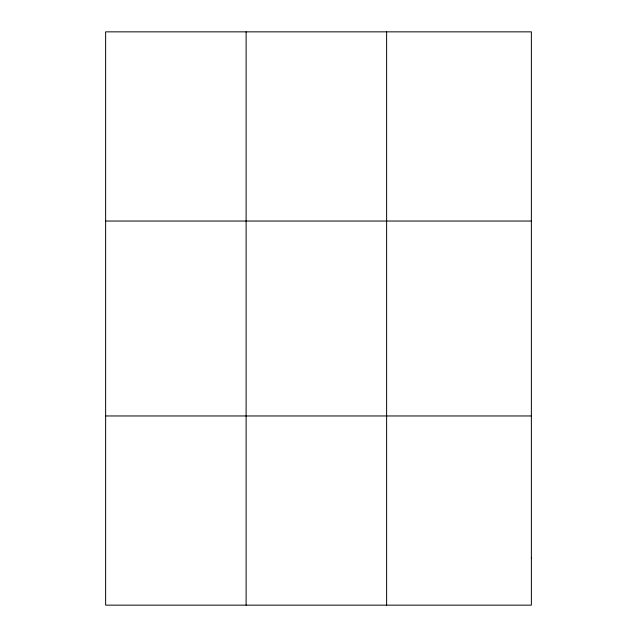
<?xml version="1.0" encoding="UTF-8"?>
<svg xmlns="http://www.w3.org/2000/svg" width="637" height="637" viewBox="0 0 637 637"><rect width="100%" height="100%" fill="white"/><g stroke="black" fill="none" stroke-linecap="round" stroke-linejoin="round"><path stroke-width="0.96" d="M246.121 605.15L246.121 31.85M386.619 605.15L386.619 31.85M105.631 221.039L531.369 221.039M105.631 415.961L531.369 415.961M531.369 557.853L531.369 605.15L105.631 605.15L105.631 31.85L531.369 31.85L531.369 557.853"/></g></svg>
